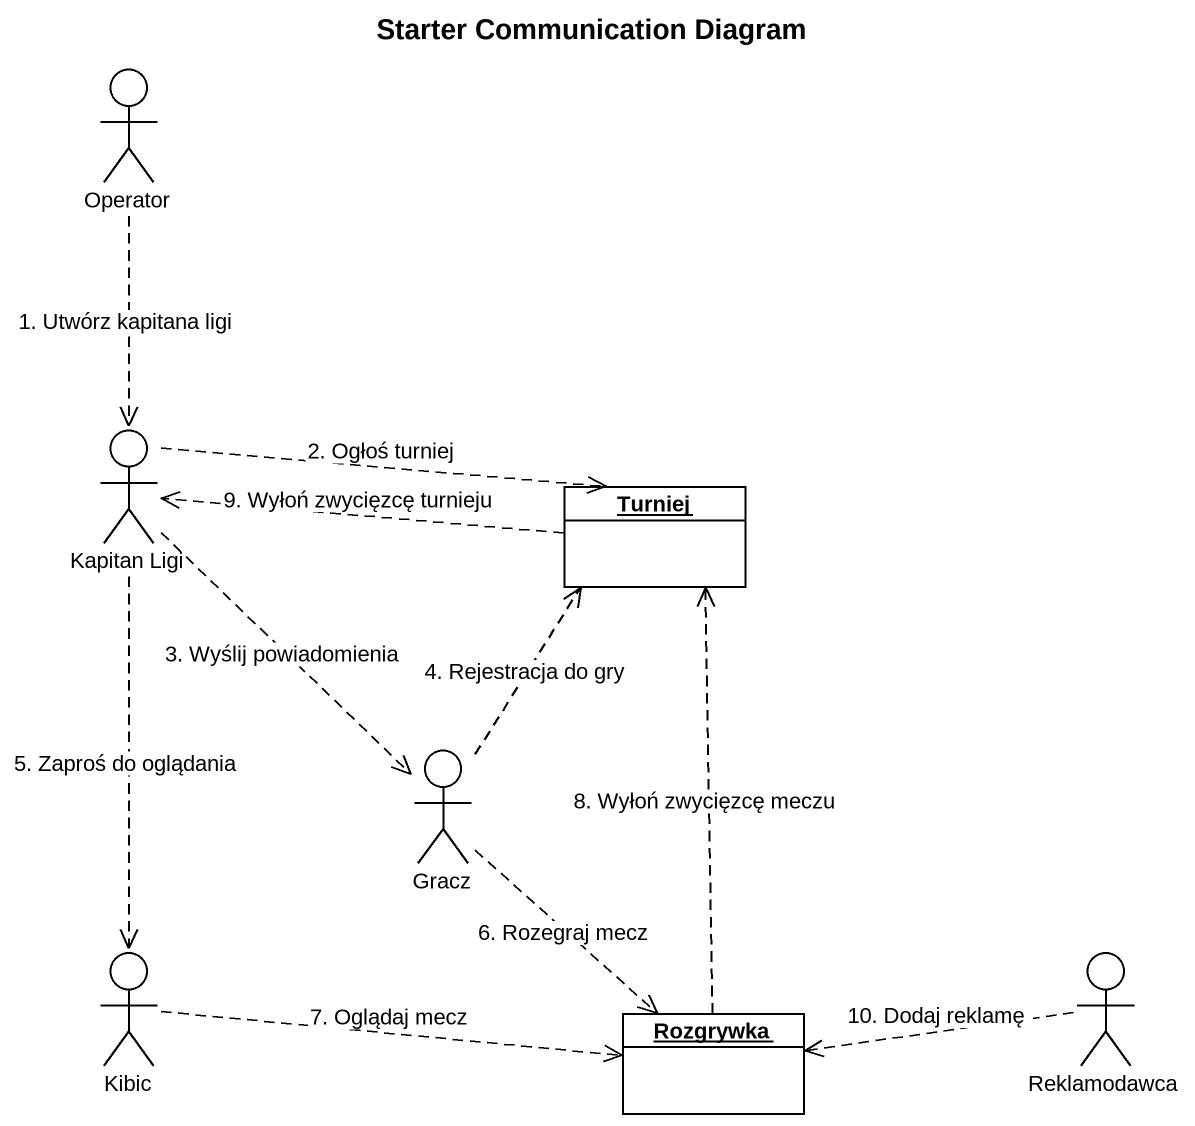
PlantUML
@startuml
title Starter Communication Diagram
allowmixing
hide circle
hide empty members
actor Operator
actor "Kapitan Ligi" as Kapitan_Ligi
object Turniej
actor Gracz
actor Kibic
actor Reklamodawca
object Rozgrywka
Operator ..> Kapitan_Ligi : 1. Utwórz kapitana ligi
Kapitan_Ligi .right.> Turniej : 2. Ogłoś turniej
Kapitan_Ligi ..> Gracz : 3. Wyślij powiadomienia
Kapitan_Ligi ..> Kibic : 5. Zaproś do oglądania
Turniej .left.> Kapitan_Ligi : 9. Wyłoń zwycięzcę turnieju
Gracz .up.> Turniej : 4. Rejestracja do gry
Gracz ..> Rozgrywka : 6. Rozegraj mecz
Kibic .right.> Rozgrywka : 7. Oglądaj mecz
Reklamodawca .left.> Rozgrywka : 10. Dodaj reklamę
Rozgrywka .up.> Turniej : 8. Wyłoń zwycięzcę meczu
@enduml
